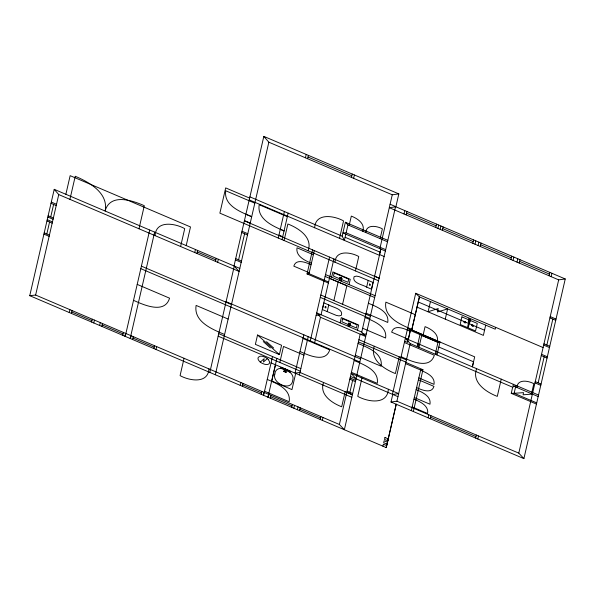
<?xml version="1.0" encoding="UTF-8"?>
<svg xmlns="http://www.w3.org/2000/svg" width="595" height="595" viewBox="0 0 595 595"><rect width="100%" height="100%" fill="white"/><g stroke="black" fill="none" stroke-linecap="round" stroke-linejoin="round"><path stroke-width="0.89" d="M105.151 211.039C108.692 192.959 89.228 182.211 75.245 176.269L69.927 199.355M386.244 447.589L29.75 295.685L54.227 189.336L234.006 265.943L239.101 271.439L58.749 194.587L54.227 189.336M46.819 233.969L49.564 222.047M50.746 216.907L53.617 204.449M29.75 295.685L35.626 295.046L58.749 194.587M65.867 194.297L70.15 175.666L190.497 226.948L186.205 245.571M69.236 312.509L69.898 309.645M71.407 313.439L72.069 310.575M91.6 322.036L92.262 319.18M93.772 322.966L94.434 320.103M99.633 325.465L100.295 322.602M101.812 326.387L102.466 323.524M138.985 228.778L144.302 205.692C132.588 200.537 111.153 193.204 105.427 209.864M122.734 335.305L123.396 332.441M124.913 336.235L125.567 333.371M125.24 336.376L149.717 230.027M130.171 338.473L154.648 232.124M130.461 338.592L131.116 335.736M155.05 235.627C155.987 220.001 175.153 223.311 184.718 228.644L180.605 246.516M132.633 339.522L133.287 336.658M153.845 348.558L154.507 345.702M156.016 349.488L156.678 346.625M194.736 252.533L195.435 249.506M196.908 253.463L197.607 250.428M184.071 358.294L180.084 375.616C189.366 380.77 207.99 384.058 208.957 368.9M215.479 261.376L216.178 258.342M217.651 262.298L218.35 259.271M234.006 265.943L263.83 136.374L398.836 193.896L395.868 206.792L389.294 207.692L558.675 279.866L565.25 278.966L523.898 458.626L391.004 402.004L392.737 394.448L398.657 393.637L351.154 373.4L356.07 378.822L397.958 396.672M209.812 372.411L234.296 266.062L239.8 268.412M238.588 259.859L244.597 233.746M215.323 374.753L268.851 142.205L263.83 136.374M240.209 385.359L240.863 382.496M242.381 386.289L243.035 383.425M278.274 238.037L284.373 211.545M257.538 335.015L255.381 344.356L279.412 354.598L281.569 345.249L257.538 335.015L279.412 354.598M282.045 239.644L288.144 213.151M284.068 240.506L287.876 223.995C298.512 228.108 312.94 237.383 308.158 250.77M305.443 157.801L306.217 154.432M307.615 158.724L308.389 155.362M261.205 394.306L261.859 391.443M263.377 395.236L264.039 392.373M263.592 395.325L272.517 356.561M267.943 397.177L276.868 358.413M275.485 364.78L271.751 381.001L291.959 389.613L295.693 373.392M268.1 397.244L268.762 394.388M270.279 398.174L270.933 395.311M279.829 362.444L283.51 346.439L303.948 355.141M281.747 368.669L281.956 367.636M314.636 227.766C315.499 212.497 334.197 215.665 343.538 220.894L339.522 238.372M285.206 369.012L284.871 370.462L283.83 371.198L285.511 372.44L286.202 372.21L285.652 370.797L285.987 369.346M328.358 283.012L307.042 273.931L312.576 249.885M307.042 273.931L309.013 273.663L314.316 250.621M288.999 371.756L289.23 370.73M303.852 334.814L295.038 373.11L299.962 372.44L352.396 394.782L346.781 392.373M291.699 407.3L292.353 404.436M299.382 374.962L308.203 336.666M293.87 408.23L294.525 405.366M310.27 340.875L329.548 257.114M297.366 409.717L298.028 406.854M351.452 177.407L352.225 174.037M314.614 342.727L320.474 317.261L316.711 312.881L361.745 332.077L365.687 336.525L320.474 317.261M333.899 258.966L321.062 314.733L316.131 315.409M299.545 410.647L300.2 407.783M353.623 178.329L354.404 174.967M335 262.209C335.684 249.632 351.08 252.213 358.77 256.519L355.453 270.926M331.653 277.129L332.858 271.908L350.247 279.323L349.049 284.544M345.821 234.155L344.379 240.439L342.177 236.178L345.383 222.255L387.828 240.343M327.205 311.646L328.752 304.915L323.94 302.862L322.386 309.593L336.368 315.417L339.083 315.915L341.344 315.305C343.709 308.857 332.211 307.273 328.752 304.915M385.374 251.016L342.921 232.928L346.134 232.816L347.949 224.917L345.383 222.255M349.176 225.438L351.318 216.104C357.327 218.432 365.479 223.668 362.772 231.232M333.884 300.579L338.161 282.015M323.554 382.488C319.061 394.582 332.032 403.09 341.694 406.779L345.167 391.696M342.579 304.283L346.855 285.719L329.466 278.311M340.087 322.84L341.292 317.618L358.681 325.026L357.476 330.247M320.184 419.438L320.846 416.574M322.356 420.368L323.018 417.504M365.754 232.504C366.468 223.913 377.096 225.974 382.377 228.852L380.131 238.625M366.654 287.11C363.203 284.752 351.697 283.161 354.07 276.72L356.331 276.11L359.045 276.608L373.028 282.432L371.473 289.163L366.654 287.11L368.208 280.371M356.07 378.822L344.356 429.739L339.395 424.48L360.183 334.182L366.275 334.003M379.863 248.665L392.261 194.796L398.836 193.896M380.778 249.052L379.35 255.277L249.208 199.89M361.745 332.077L380.852 249.082M349.882 392.313L352.619 380.436M361.976 378.011L357.751 396.382C367.591 401.848 387.352 405.344 388.379 389.264M403.99 213.955L404.764 210.585M374.27 346.231C369.651 359.982 384.541 369.294 395.392 373.563L399.238 356.866M406.162 214.877L406.935 211.515M392.447 394.321L415.712 293.276L543.094 347.554M382.912 446.176L383.359 444.212L386.69 445.633M438.82 347.011L473.538 361.805L472.378 366.855L474.684 356.844L407.664 328.239L410.282 330.463L407.53 342.423L404.674 341.21M408.334 339.604L410.424 330.522M439.965 342.051L411.725 329.965L419.341 296.853L415.712 293.276M435.726 227.476L436.507 224.107M391.004 402.004L396.917 401.194L410.186 343.553L405.344 338.295L538.527 395.043M437.905 228.406L438.679 225.036M440.151 229.365L440.925 225.996M442.33 230.287L443.104 226.926M417.251 346.565L420.234 333.594M421.974 334.338L418.992 347.309L417.921 343.65M430.438 301.628L428.11 311.728L438.232 308.537L437.444 311.973L447.596 308.939L445.268 319.039M422.941 335.855L425.068 326.633C431.122 329.05 439.512 334.159 437.087 341.88M411.301 410.654L420.65 370.031L422.948 369.718L413.332 411.517M436.99 354.977L439.973 342.006L438.002 342.274L435.25 354.233L437.66 352.062M428.073 417.794L428.772 414.767M430.245 418.724L430.936 415.689M472.846 243.296L473.62 239.926M475.018 244.218L475.792 240.849M478.105 245.534L478.878 242.165M480.277 246.456L481.05 243.095M485.676 325.16L483.393 335.387L416.983 307.094M476.61 368.662C471.463 382.459 486.256 392.187 497.286 396.389L501.25 379.164M510.904 259.509L511.685 256.147M495.65 327.339L495.226 329.191L419.341 296.853M513.083 260.439L513.857 257.07M475.621 438.061L476.32 435.027M516.995 262.105L517.769 258.736M477.792 438.984L478.484 435.957M519.175 263.035L519.948 259.665M511.254 393.34L512.659 387.219L515.939 385.419L514.139 393.273L511.254 393.34L536.452 404.072M513.336 384.311L512.987 385.82L538.185 396.56M516.877 387.486C517.568 378.688 528.427 380.748 533.827 383.701L531.521 393.726M548.977 275.73L549.75 272.361M551.141 276.66L551.922 273.291M523.898 458.626L518.795 453.13L558.675 279.866M538.155 382.838L544.15 356.807M546.85 345.063L552.829 319.084M411.725 329.965L419.505 296.927M260.223 362.139L264.202 358.666L263.429 362.028L267.415 358.554M532.354 394.076L523.064 394.812L523.555 392.663L514.199 393.273M472.609 325.234C470.809 325.368 474.289 326.729 472.817 325.324M464.807 321.91C462.992 322.029 466.48 323.405 465.007 321.992M308.002 157.043L351.838 175.726M268.851 142.205L392.261 194.796M390.089 204.234L395.593 206.584L355.966 378.777L350.455 376.427M395.868 206.792L565.25 278.966M406.549 213.196L436.12 225.795M442.717 228.606L473.233 241.607M480.663 244.776L511.298 257.828M519.561 261.346L549.364 274.05M347.949 224.917L387.501 241.771M550.226 316.585L556.02 319.054M549.936 317.849L555.73 320.318M346.134 232.816L385.686 249.669M345.107 237.271L380.064 252.168M249.907 196.856L342.177 236.178M249.617 198.098L225.684 187.901L219.875 213.151L378.524 280.758M379.595 254.548L384.117 256.475M287.325 216.699L259.204 204.725C256.735 219.131 273.172 226.353 284.068 230.845M254.816 203.163L225.758 190.779C223.408 205.513 240.819 212.103 251.707 216.669L245.899 214.274M280.282 229.313L284.053 230.92M543.956 343.821L549.75 346.297M543.666 345.085L549.46 347.562M278.951 235.099L282.722 236.706M244.441 220.589L250.242 223.058M374.612 276.184L379.134 278.11M244.389 220.827L379.112 278.229M313.364 254.749L297.009 247.78C295.522 256.2 304.997 260.603 311.416 263.243M541.539 354.308L547.341 356.784M418.166 301.94L484.516 330.218M541.249 355.572L547.05 358.041M241.987 231.247L247.788 233.716M241.696 232.511L247.498 234.98M311.059 264.76C306.001 262.417 296.065 258.379 293.811 266.144L309.229 272.711M325.532 274.57L375.088 295.685M415.251 314.651L385.865 302.134C383.299 317.187 400.495 324.677 411.859 329.362M325.101 276.422L374.664 297.537M309.013 273.663L328.596 282M368.379 303.249C376.457 306.648 389.494 311.475 387.762 322.445L366.089 313.208M535.255 381.603L541.056 384.072M534.965 382.868L540.766 385.337M410.282 330.463L438.002 342.274M421.721 335.416L438.032 342.363M410.104 331.229C404.801 328.842 394.173 323.896 391.629 332.151L408.259 339.239M235.687 258.624L241.488 261.093M320.824 295.016L370.387 316.131M235.397 259.881L241.191 262.35M320.281 297.374L369.845 318.489M365.092 317.529C373.72 321.144 387.464 326.387 385.605 338.034L362.63 328.247M197.257 251.945L215.829 259.859M410.186 343.553L512.659 387.219M404.384 342.489L434.343 355.26C429.716 370.075 410.61 360.927 401.112 356.695M514.139 393.273L536.727 402.897M51.296 202.069L56.518 204.293M51.006 203.334L56.227 205.558M358.911 339.686L406.415 359.923M358.406 341.872L405.909 362.117M405.842 362.429L422.948 369.718M405.567 363.605L420.65 370.031M358.049 343.449C367.636 347.495 383.187 353.185 381.135 366.23L355.334 355.237M420.598 370.254C426.489 372.678 435.369 376.59 434.03 384.37L418.843 377.899M48.143 215.792L53.357 218.015M47.845 217.056L53.067 219.28M47.25 219.674L52.464 221.89M46.96 220.938L52.174 223.155M418.411 379.766L433.956 386.386C431.658 394.188 421.662 389.948 416.604 387.613M226.093 301.68L360.525 358.956M141.409 266.144L231.485 304.528M140.822 268.672L359.826 361.991M303.004 338.495L329.719 349.875C325.658 363.158 308.574 355.356 300.014 351.481M354.122 360.503C363.738 364.564 379.335 370.269 377.275 383.359L351.4 372.336M416.143 389.628C422.227 392.135 431.375 396.196 429.984 404.228L414.313 397.549M44.216 232.861L49.43 235.084M43.918 234.118L49.14 236.341M228.138 319.061L196.112 305.413C193.427 321.731 212.408 329.414 224.598 334.472M413.949 399.148C419.944 401.618 428.965 405.604 427.604 413.525L412.156 406.943M137.207 284.388L169.575 298.177C164.696 314.324 143.968 305.071 133.54 300.326M350.098 377.974L355.713 380.369M349.808 379.238L355.423 381.633M396.917 401.194L518.795 453.13M430.587 417.207L475.97 436.544M218.737 333.646L300.839 368.625M218.157 336.168L300.259 371.154M347.078 391.116L352.694 393.511M271.06 362.898L351.816 397.304M284.968 370.045L280.766 368.253L281.004 367.227L290.159 371.124L289.921 372.15L285.749 370.373M284.893 370.365L285.674 370.692M267.252 379.446C276.608 383.336 291.238 389.197 289.185 401.737L264.537 391.235M387.464 442.174L384.139 440.754L383.686 442.725L387.01 444.138M35.626 295.046L339.395 424.48M71.742 312.003L91.935 320.608M102.139 324.959L123.061 333.877M132.96 338.094L154.172 347.13M242.708 384.853L261.532 392.879M270.606 396.746L292.026 405.872M299.873 409.211L320.512 418.01M266.56 341.664L273.633 348.008M263.28 341.567L270.316 347.897M268.464 359.715L269.654 362.087L269.342 363.448A6.314 3.362 27.2 0 1 264.239 364.14L261.889 363.151A6.314 3.362 27.2 0 1 259.175 360.979A6.314 3.362 27.2 0 1 257.985 358.607L258.297 357.253L260.268 356.219A6.307 3.362 27.2 0 1 263.407 356.554L265.742 357.543A6.307 3.362 27.2 0 1 268.442 359.7M274.838 374.054C271.618 383.187 291.587 392.15 292.718 380.339C295.946 371.213 275.968 362.251 274.838 374.054M282.328 368.253L281.866 368.164L282.328 368.253M288.701 370.968L289.111 371.25L288.701 370.968M325.287 306.544L325.041 307.615L325.852 307.965L326.097 306.894L325.287 306.544M334.204 272.986L333.483 276.117L347.971 282.29L348.692 279.159L334.204 272.986M340.005 277.501L340.682 278.549L341.984 278.572L341.314 277.523L340.005 277.501M340.124 277.672L339.581 280.029L341.322 280.773L341.865 278.415L340.124 277.672M340.429 277.731L341.56 278.341L340.429 277.731M342.631 318.697L341.909 321.821L356.405 327.994L357.126 324.87L342.631 318.697M348.432 323.204L349.116 324.253L350.418 324.275L349.741 323.226L348.432 323.204M348.551 323.382L348.008 325.74L349.748 326.476L350.291 324.119L348.551 323.382M348.856 323.435L349.994 324.044L348.856 323.435M369.555 284.06L369.309 285.131L370.12 285.474L370.373 284.403L369.555 284.06M384.995 437.466L384.541 439.43L387.866 440.85L388.319 438.887L384.995 437.466M396.225 404.228L386.237 447.596L396.225 404.228M461.906 316.882L460.166 324.461L467.462 327.57L469.21 319.998L461.906 316.882M463.832 321.754L464.516 322.802L465.811 322.825L465.141 321.776L463.832 321.754M468.815 318.89L468.272 321.24L470.013 321.984L470.556 319.627L468.815 318.89M469.983 320.303L468.235 327.882L475.531 330.991L477.272 323.412L469.983 320.303M471.642 325.078L472.326 326.127L473.627 326.149L472.951 325.101L471.642 325.078M283.867 371.139L286.195 372.158L283.845 371.176"/></g></svg>
